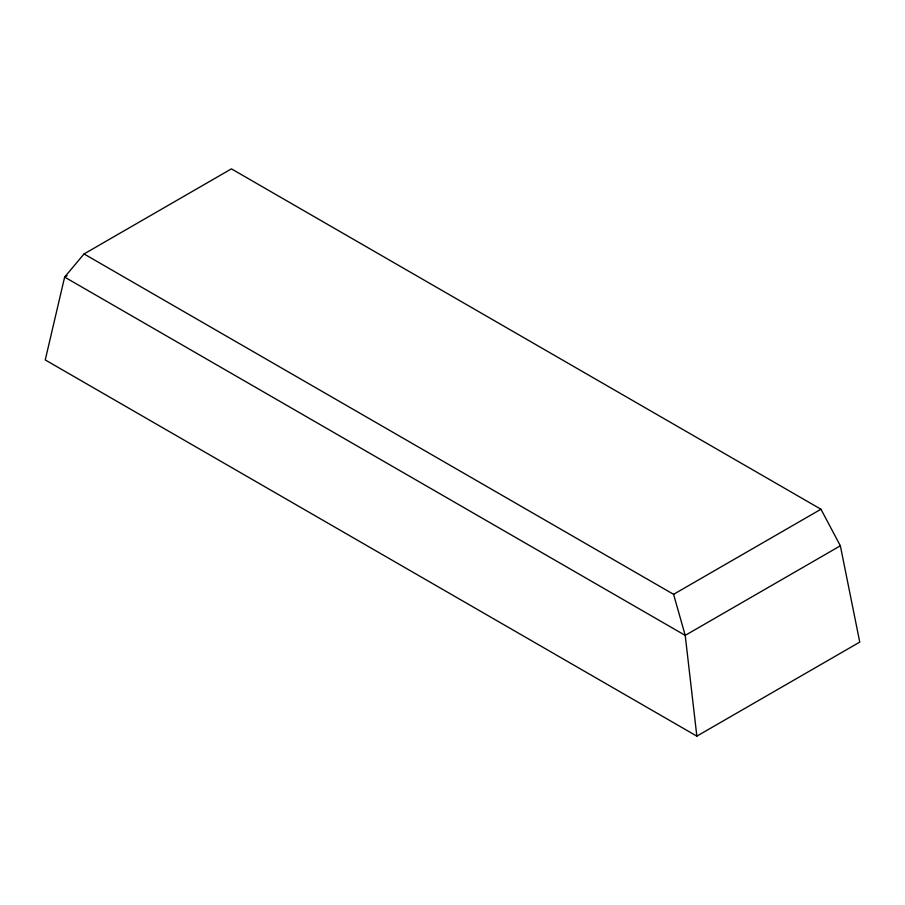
<?xml version="1.0" encoding="UTF-8"?>
<svg xmlns="http://www.w3.org/2000/svg" width="905" height="905" viewBox="0 0 905 905"><rect width="100%" height="100%" fill="white"/><g stroke="black" fill="none" stroke-linecap="round" stroke-linejoin="round"><path stroke-width="1.36" d="M84.041 253.954L64.64 277.088L45.25 359.941L696.85 736.138L859.75 642.098L840.36 545.806L820.959 509.232L231.42 168.862L84.041 253.954L673.58 594.325L685.209 635.378L696.85 736.138M67.083 275.674L64.64 277.088L685.209 635.378L840.36 545.806M673.58 594.325L820.959 509.232"/></g></svg>
